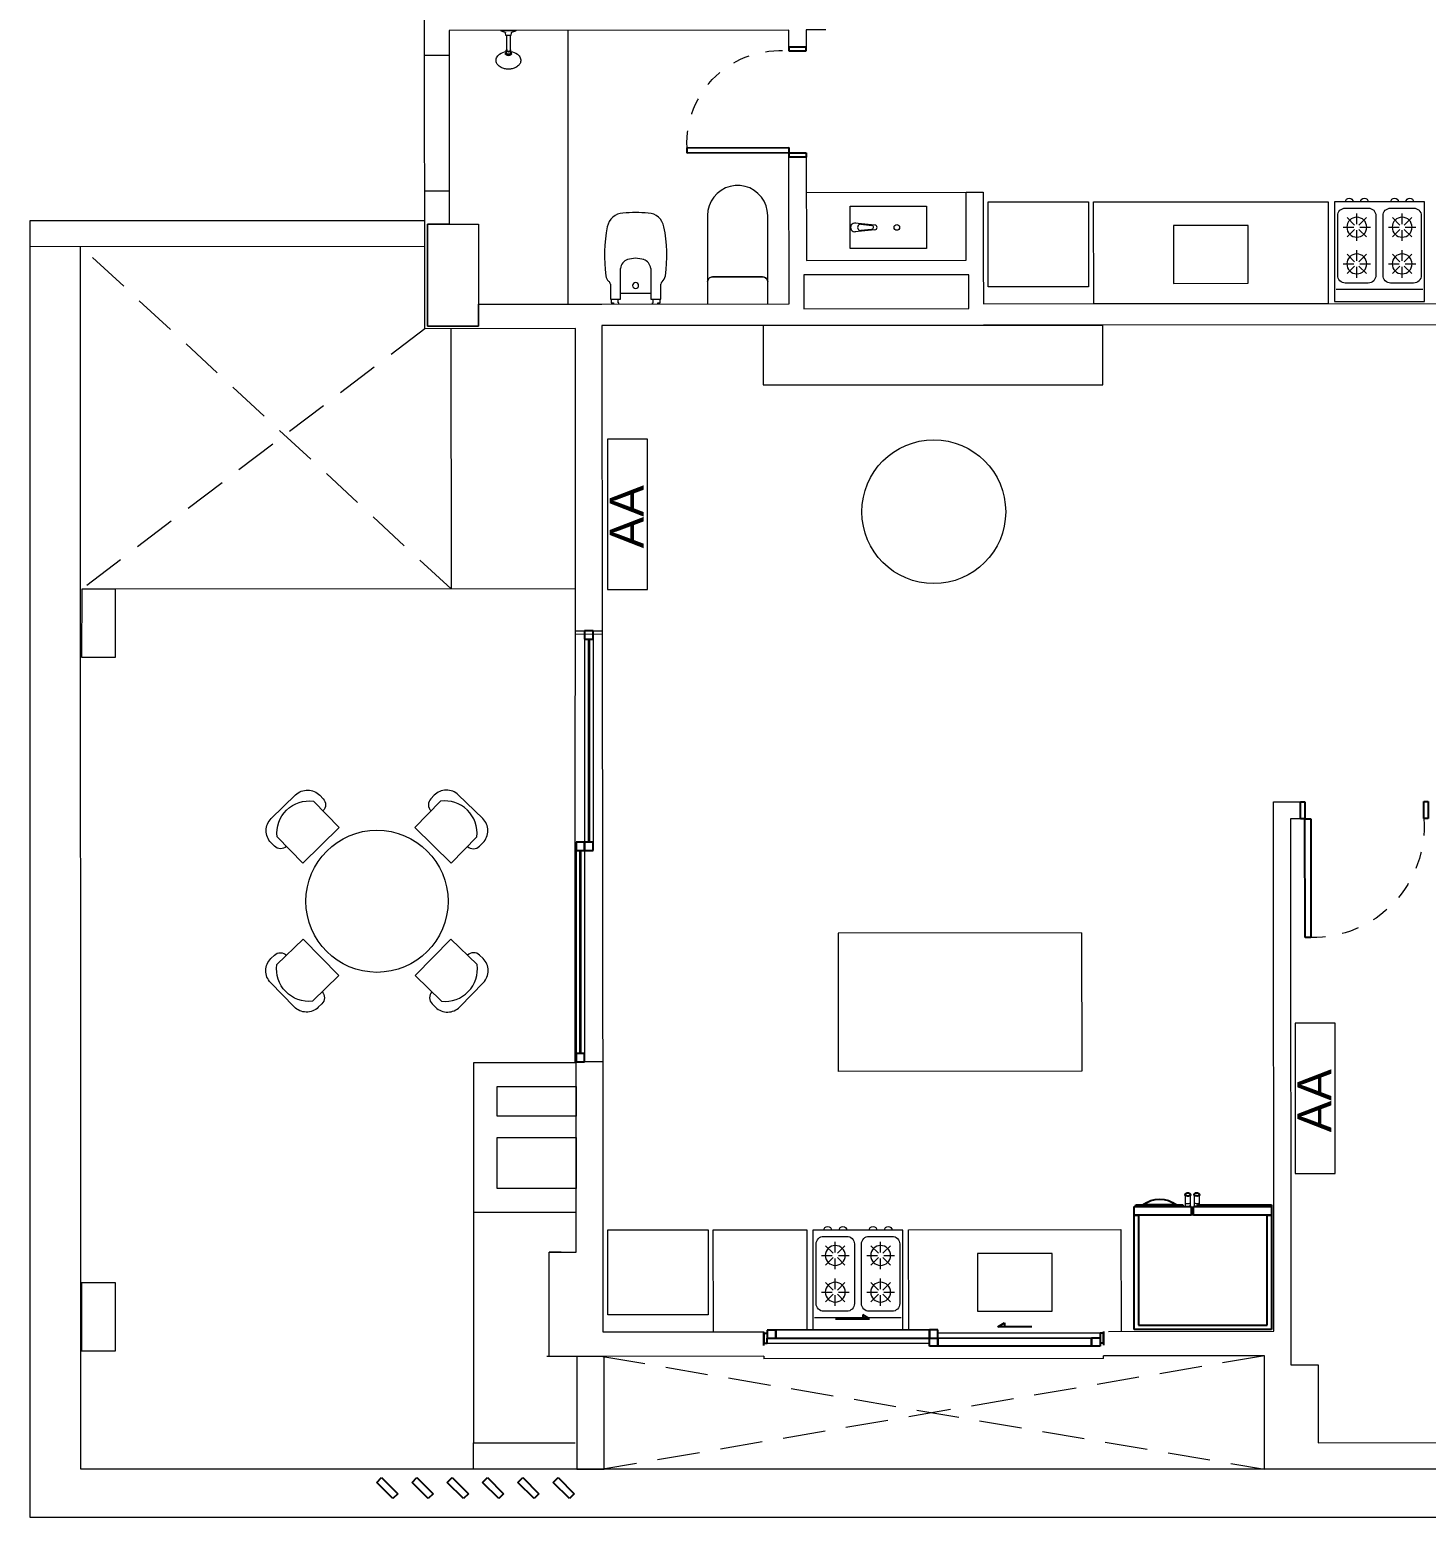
# Model space of a CAD drawing. Header units: millimetres. Extents: x 917 to 1168, y -421 to -23.
# Drawn here: x 1055.4 to 1063.62, y -266.08 to -257.32 of the extents above; entities that cross this region are included whole.
import ezdxf

# ---------------------------------------------------------------- set-up
doc = ezdxf.new("R2010")
doc.units = ezdxf.units.MM
doc.header["$LTSCALE"] = 0.1
for name, pattern in [('CONTINUA', [0]), ('HIDDEN', [0.375, 0.25, -0.125]), ('Trazo', [0.00635, 0.003175, -0.003175])]:
    doc.linetypes.add(name, pattern=pattern)
doc.layers.get('0').update_dxf_attribs({"lineweight": 5})
for name, color, linetype, lineweight in [('A-DETL-GENF', 7, 'Continuous', 5), ('A-DOOR', 7, 'Continuous', 5), ('A-GENM', 7, 'Continuous', 5), ('A-GLAZ', 7, 'Continuous', 5), ('A-GLAZ-CURT', 7, 'Continuous', 5), ('A-GLAZ-CWMG', 7, 'Continuous', 5), ('A-GLAZ-SILL', 7, 'Continuous', 5), ('Arq-Equipamiento', 250, 'Continuous', 5), ('Lavarropa', 7, 'HIDDEN', 5), ('MUEBLES', 250, 'Continuous', 5), ('P-SANR-FIXT', 7, 'Continuous', 5)]:
    doc.layers.add(name, color=color, linetype=linetype, lineweight=lineweight)
doc.layers.add('A-DOOR-HDLN', color=5, linetype='Trazo', lineweight=5, true_color=0x0000ff)
doc.styles.get("Standard").update_dxf_attribs({"font": 'arial.ttf'})

# ---------------------------------------------------------------- blocks, each defined once
blk = doc.blocks.new('Family6 - Puerta OBLAK - Baño-2882893-1-TORRE-ARQ-PB')
at = {"layer": 'A-DOOR', "color": 8, "lineweight": 25}
for p, q in [((-0.3, 0.05), (-0.325, 0.05)), ((-0.325, 0.05), (-0.325, -0.05)), ((-0.3, -0.05), (-0.3, 0.05)), ((0.325, 0.05), (0.3, 0.05)), ((0.3, 0.05), (0.3, -0.05)), ((0.325, -0.05), (0.325, 0.05)), ((-0.325, -0.05), (-0.3, -0.05)), ((-0.2685, -0.0508), (-0.3, -0.0508)), ((-0.3, -0.0508), (-0.3, -0.6507)), ((-0.2685, -0.6507), (-0.2685, -0.0508)), ((0.3, -0.05), (0.325, -0.05)), ((-0.3, -0.6507), (-0.2685, -0.6507))]:
    blk.add_line(p, q, dxfattribs=at)
at = {"layer": 'A-DOOR-HDLN', "color": 8}
blk.add_arc((-0.2437, -0.1049), 0.5464, 267.40168, 5.68796, dxfattribs=at)
blk = doc.blocks.new('Windows_Opening-Slide_UFME_Fenetre_Coulissante_2V - 1_20 x 2_00-2724253-1-TORRE-ARQ-PB')
at = {"layer": 'A-GLAZ', "color": 8, "lineweight": 25}
for p, q in [((-0.5775, 0.1), (-0.3775, 0.1)), ((-0.4175, 0.1231), (-0.4175, 0.1)), ((-0.3775, 0.1), (-0.4175, 0.1231)), ((0.5775, 0.148), (0.3775, 0.148)), ((-1, 0.072), (-1, -0.008)), ((-1, 0.063), (-0.98, 0.063)), ((-1, 0.005), (-1, 0.063)), ((-0.98, 0.005), (-1, 0.005)), ((-0.98, 0.063), (-0.98, 0.034)), ((-0.98, 0.034), (-0.98, -0.014)), ((-0.93, 0.034), (-0.98, 0.034)), ((-0.025, 0.034), (-0.93, 0.034)), ((-0.93, 0.034), (-0.93, -0.014)), ((-0.93, -0.014), (-0.93, 0.034)), ((-0.025, 0.082), (0.025, 0.082)), ((-0.025, 0.034), (-0.025, 0.082)), ((-0.025, -0.014), (-0.025, 0.034)), ((0.025, 0.034), (-0.025, 0.034)), ((-0.025, 0.034), (-0.025, -0.014)), ((0.025, 0.034), (-0.025, 0.034)), ((0.025, 0.034), (0.025, 0.082)), ((0.025, 0.082), (0.93, 0.082)), ((0.025, 0.082), (0.025, 0.034)), ((0.025, -0.014), (0.025, 0.034)), ((0.93, 0.034), (0.025, 0.034)), ((0.93, 0.082), (0.93, 0.034)), ((0.93, 0.082), (0.98, 0.082)), ((0.93, 0.034), (0.93, 0.082)), ((0.98, 0.034), (0.93, 0.034)), ((0.98, 0.082), (0.98, 0.034)), ((0.98, 0.063), (1, 0.063)), ((0.98, 0.005), (0.98, 0.034)), ((1, 0.005), (0.98, 0.005)), ((1, -0.008), (1, 0.072)), ((1, 0.063), (1, 0.005)), ((-0.98, -0.014), (-0.93, -0.014)), ((-0.93, -0.014), (-0.025, -0.014)), ((-0.025, -0.014), (0.025, -0.014))]:
    blk.add_line(p, q, dxfattribs=at)
at = {"layer": 'A-GLAZ', "lineweight": 25}
for p, q in [((0.3775, 0.148), (0.4175, 0.1711)), ((0.4175, 0.1711), (0.4175, 0.148))]:
    blk.add_line(p, q, dxfattribs=at)
at = {"layer": 'A-GLAZ', "color": 8}
for p, q in [((-0.98, 0.063), (-0.025, 0.063)), ((0.98, 0.005), (0.025, 0.005))]:
    blk.add_line(p, q, dxfattribs=at)
at = {"layer": 'A-GLAZ-SILL', "color": 8}
for p, q in [((-1, -0.088), (-1, -0.072)), ((1, -0.072), (1, -0.088)), ((-1, -0.088), (1, -0.088))]:
    blk.add_line(p, q, dxfattribs=at)
blk = doc.blocks.new('Family5 - Puerta OPBLAK - Dormitorio-2880729-1-TORRE-ARQ-PB')
at = {"layer": 'A-DOOR', "color": 8, "lineweight": 25}
for p, q in [((-0.35, 0.05), (-0.375, 0.05)), ((-0.375, 0.05), (-0.375, -0.05)), ((-0.35, -0.05), (-0.35, 0.05)), ((0.375, 0.05), (0.35, 0.05)), ((0.35, 0.05), (0.35, -0.05)), ((0.375, -0.05), (0.375, 0.05)), ((-0.375, -0.05), (-0.35, -0.05)), ((0.35, -0.05), (0.315, -0.05)), ((0.315, -0.05), (0.315, -0.75)), ((0.35, -0.75), (0.35, -0.05)), ((0.35, -0.05), (0.375, -0.05)), ((0.315, -0.75), (0.35, -0.75))]:
    blk.add_line(p, q, dxfattribs=at)
at = {"layer": 'A-DOOR-HDLN', "color": 8}
blk.add_arc((0.3017, -0.0967), 0.6534, 175.89838, 271.16402, dxfattribs=at)
blk = doc.blocks.new('Cocina 51cm')
at = {"layer": 'MUEBLES', "color": 8}
for p, q in [((-0.255, -0.036), (0, -0.036)), ((0, -0.036), (0.255, -0.036)), ((-0.1908, -0.1273), (-0.1462, -0.1718)), ((-0.1335, -0.1035), (-0.1335, -0.1666)), ((-0.0762, -0.1273), (-0.1207, -0.1718)), ((0.0762, -0.1273), (0.1207, -0.1718)), ((0.1335, -0.1035), (0.1335, -0.1666)), ((0.1908, -0.1273), (0.1462, -0.1718)), ((-0.2145, -0.1846), (-0.1515, -0.1846)), ((-0.1462, -0.1973), (-0.1908, -0.2419)), ((-0.1335, -0.2026), (-0.1335, -0.2656)), ((-0.1207, -0.1973), (-0.0762, -0.2419)), ((-0.1154, -0.1846), (-0.0524, -0.1846)), ((0.0524, -0.1846), (0.1154, -0.1846)), ((0.1207, -0.1973), (0.0762, -0.2419)), ((0.1335, -0.2026), (0.1335, -0.2656)), ((0.1462, -0.1973), (0.1908, -0.2419)), ((0.1515, -0.1846), (0.2145, -0.1846)), ((-0.1908, -0.3433), (-0.1462, -0.3879)), ((-0.1335, -0.3196), (-0.1335, -0.3826)), ((-0.0762, -0.3433), (-0.1207, -0.3879)), ((0.0762, -0.3433), (0.1207, -0.3879)), ((0.1335, -0.3196), (0.1335, -0.3826)), ((0.1908, -0.3433), (0.1462, -0.3879)), ((-0.2145, -0.4006), (-0.1515, -0.4006)), ((-0.1462, -0.4134), (-0.1908, -0.4579)), ((-0.1335, -0.4187), (-0.1335, -0.4817)), ((-0.1207, -0.4134), (-0.0762, -0.4579)), ((-0.1154, -0.4006), (-0.0524, -0.4006)), ((0.0524, -0.4006), (0.1154, -0.4006)), ((0.1207, -0.4134), (0.0762, -0.4579)), ((0.1335, -0.4187), (0.1335, -0.4817)), ((0.1462, -0.4134), (0.1908, -0.4579)), ((0.1515, -0.4006), (0.2145, -0.4006))]:
    blk.add_line(p, q, dxfattribs=at)
blk.add_lwpolyline([(-0.265, 0.036), (0.265, 0.036), (0.265, -0.5492), (-0.265, -0.5492)], close=True, dxfattribs=at)
for points in [[(-0.201, -0.5132), (-0.0659, -0.5132, 0.414214), (-0.0209, -0.4682), (-0.0209, -0.117, 0.414214), (-0.0659, -0.072), (-0.201, -0.072, 0.414214), (-0.246, -0.117), (-0.246, -0.4682, 0.414214)], [(0.0659, -0.5132), (0.201, -0.5132, 0.414214), (0.246, -0.4682), (0.246, -0.117, 0.414214), (0.201, -0.072), (0.0659, -0.072, 0.414214), (0.0209, -0.117), (0.0209, -0.4682, 0.414214)]]:
    blk.add_lwpolyline(points, format="xyb", close=True, dxfattribs=at)
for centre in [(-0.1335, -0.1846), (0.1335, -0.1846), (-0.1335, -0.4006), (0.1335, -0.4006)]:
    blk.add_circle(centre, 0.0585, dxfattribs=at)
for centre in [(-0.1782, -0.5492), (-0.0887, -0.5492), (0.0887, -0.5492), (0.1782, -0.5492)]:
    blk.add_arc(centre, 0.0225, 180, 0, dxfattribs=at)
blk = doc.blocks.new('GE_Profile_Stainless_Steel_256_cu_ft_Side-by-Side_Refrigerator_ENERGY_STAR_7908 - GE_Profile_Stainless_Steel_256_cu_ft_Side-by-Side_Refrigerator_ENERGY_STAR_7908-2745218-2-TORRE-ARQ- PB _-2_14_')
at = {"layer": 'A-GENM', "color": 8, "lineweight": 25}
for p, q in [((-0.404, 0.4445), (-0.404, -0.2302)), ((0.404, 0.4445), (-0.404, 0.4445)), ((0.404, -0.2302), (0.404, 0.4445)), ((-0.3786, -0.2302), (-0.3786, 0.4191)), ((-0.3786, 0.4191), (0.3786, 0.4191)), ((0.3786, 0.4191), (0.3786, -0.2302)), ((-0.067, -0.2302), (-0.404, -0.2302)), ((-0.404, -0.2302), (-0.404, -0.2805)), ((-0.404, -0.2302), (-0.3786, -0.2302)), ((-0.067, -0.2805), (-0.067, -0.2302)), ((0.404, -0.2302), (-0.0543, -0.2302)), ((-0.0543, -0.2302), (-0.0543, -0.2805)), ((0.3786, -0.2302), (0.404, -0.2302)), ((0.404, -0.2805), (0.404, -0.2302)), ((-0.404, -0.2805), (-0.067, -0.2805)), ((-0.1175, -0.2805), (-0.3937, -0.2805)), ((-0.3937, -0.2805), (-0.3937, -0.2912)), ((-0.3937, -0.2912), (-0.1175, -0.2912)), ((-0.1552, -0.29), (-0.3526, -0.29)), ((-0.1175, -0.2912), (-0.1175, -0.2805)), ((-0.0543, -0.2805), (0.404, -0.2805)), ((0.404, -0.2805), (-0.0316, -0.2805)), ((-0.0316, -0.2805), (-0.0316, -0.2912)), ((-0.0316, -0.2912), (0.404, -0.2912)), ((0.404, -0.2912), (0.404, -0.2805))]:
    blk.add_line(p, q, dxfattribs=at)
at = {"layer": 'A-GENM', "color": 8}
for p, q in [((-0.0543, -0.2302), (-0.067, -0.2302)), ((-0.103, -0.3007), (-0.103, -0.2833)), ((-0.103, -0.3381), (-0.103, -0.3007)), ((-0.103, -0.3451), (-0.103, -0.3381)), ((-0.0712, -0.284), (-0.0712, -0.3014)), ((-0.0712, -0.3014), (-0.0712, -0.3391)), ((-0.0712, -0.3391), (-0.0712, -0.3462)), ((-0.0508, -0.3023), (-0.0508, -0.2849)), ((-0.0508, -0.3399), (-0.0508, -0.3023)), ((-0.0508, -0.347), (-0.0508, -0.3399)), ((-0.0191, -0.2912), (-0.0191, -0.3015)), ((-0.0191, -0.3015), (-0.0191, -0.3389)), ((-0.0191, -0.3389), (-0.0191, -0.346))]:
    blk.add_line(p, q, dxfattribs=at)
at = {"layer": 'A-GENM', "color": 8, "flags": 128}
for points in [[(-0.103, -0.3381), (-0.103, -0.3378), (-0.103, -0.3373), (-0.103, -0.3365), (-0.103, -0.3354), (-0.103, -0.3341), (-0.103, -0.3325), (-0.103, -0.3307), (-0.103, -0.3286), (-0.103, -0.3262), (-0.103, -0.3236), (-0.103, -0.3208), (-0.103, -0.3177), (-0.103, -0.3143), (-0.103, -0.3108), (-0.103, -0.307), (-0.103, -0.303), (-0.103, -0.3007)], [(-0.0191, -0.3015), (-0.0191, -0.3056), (-0.0191, -0.3096), (-0.0191, -0.3132), (-0.0191, -0.3167), (-0.0191, -0.3199), (-0.0191, -0.3229), (-0.0191, -0.3257), (-0.0191, -0.3281), (-0.0191, -0.3304), (-0.0191, -0.3324), (-0.0191, -0.3341), (-0.0191, -0.3356), (-0.0191, -0.3368), (-0.0191, -0.3377), (-0.0191, -0.3384), (-0.0191, -0.3388), (-0.0191, -0.3389)]]:
    blk.add_lwpolyline(points, dxfattribs=at)
at = {"layer": 'A-GENM', "color": 8, "lineweight": 25, "flags": 128}
for points in [[(-0.0712, -0.3462), (-0.0772, -0.3431), (-0.0836, -0.3415), (-0.0903, -0.3413), (-0.0968, -0.3425), (-0.103, -0.3451)], [(-0.103, -0.3451), (-0.1024, -0.3492), (-0.1009, -0.3529), (-0.0985, -0.3562), (-0.0953, -0.3587), (-0.0916, -0.3604), (-0.0876, -0.361), (-0.0836, -0.3606), (-0.0797, -0.3592), (-0.0764, -0.3569), (-0.0738, -0.3538), (-0.072, -0.3501), (-0.0712, -0.3462)], [(-0.0191, -0.346), (-0.0252, -0.3433), (-0.0317, -0.3421), (-0.0384, -0.3423), (-0.0449, -0.344), (-0.0508, -0.347)], [(-0.0508, -0.347), (-0.05, -0.351), (-0.0483, -0.3546), (-0.0456, -0.3577), (-0.0423, -0.36), (-0.0385, -0.3614), (-0.0344, -0.3618), (-0.0304, -0.3612), (-0.0267, -0.3595), (-0.0235, -0.357), (-0.0211, -0.3538), (-0.0196, -0.35), (-0.0191, -0.346)]]:
    blk.add_lwpolyline(points, dxfattribs=at)
at = {"layer": 'A-GENM', "color": 8, "lineweight": 25}
blk.add_arc((-0.2539, -0.1634), 0.1605, 232.06769, 307.93231, dxfattribs=at)
at = {"layer": 'A-GENM', "color": 8}
for centre, start_param, end_param in [((-0.0879, -0.302), 0.990204, 2.086934), ((-0.0341, -0.3028), 1.493351, 2.151389)]:
    blk.add_ellipse(centre, major_axis=(0.0304, 0), ratio=0.707107, start_param=start_param, end_param=end_param, dxfattribs=at)
for points in [[(-0.103, -0.3007), (-0.0991, -0.299), (-0.0915, -0.2973), (-0.0802, -0.298), (-0.074, -0.3001), (-0.0712, -0.3014)], [(-0.0508, -0.3023), (-0.0471, -0.3005), (-0.0396, -0.2984), (-0.0283, -0.2986), (-0.022, -0.3003), (-0.0191, -0.3015)]]:
    blk.add_open_spline(points, degree=3, knots=[0, 0, 0, 0, 0.4, 0.7, 1, 1, 1, 1], dxfattribs=at)
blk = doc.blocks.new('Shower-Valve_Trim-KOHLER-Alteo-K-TS45106 - 2_5 GPM_ 2BZ-Oil-Rubed Nickel-V7-2-TORRE-ARQ- PB _-2_14_')
at = {"layer": 'P-SANR-FIXT', "color": 8}
for p, q in [((2.5169, -14.2613), (2.5063, -14.3045)), ((2.5274, -14.2181), (2.5169, -14.2613)), ((2.5304, -14.2201), (2.5274, -14.2181)), ((2.5491, -14.2543), (2.5352, -14.2486)), ((2.544, -14.2785), (2.5489, -14.2585)), ((2.5489, -14.2585), (2.5496, -14.2555)), ((2.6277, -14.2778), (2.5489, -14.2585)), ((2.5063, -14.3045), (2.5099, -14.304)), ((2.5273, -14.281), (2.5422, -14.2823)), ((2.5433, -14.2816), (2.544, -14.2785)), ((2.544, -14.2785), (2.6228, -14.2978)), ((2.6228, -14.2978), (2.6275, -14.299)), ((2.6273, -14.3012), (2.6353, -14.3032)), ((2.6277, -14.2778), (2.6324, -14.2789)), ((2.6412, -14.2788), (2.6333, -14.2768)), ((2.6353, -14.3032), (2.6403, -14.3044)), ((2.6412, -14.2788), (2.6463, -14.28))]:
    blk.add_line(p, q, dxfattribs=at)
for centre, radius, start, end in [((2.5286, -14.2227), 0.00317, 6.88973, 54.99277), ((2.3096, -14.2492), 0.2237, 0.86448, 6.88973), ((2.5364, -14.2458), 0.00308, 180.86448, 247.69643), ((2.5487, -14.2552), 0.000995, 346.24425, 67.69643), ((2.7256, -14.3114), 0.0905, 131.08312, 158.8669), ((2.6544, -14.2561), 0.0206, 267.76407, 286.1675), ((2.697, -14.2785), 0.0469, 98.13329, 131.08312), ((2.696, -14.2716), 0.0399, 63.16756, 98.13329), ((2.6956, -14.2724), 0.0408, 36.25317, 63.16756), ((2.6759, -14.2869), 0.0652, 13.90573, 36.25317), ((2.6548, -14.2921), 0.0869, 359.21375, 13.90573), ((2.5094, -14.3008), 0.00318, 277.49573, 325.59877), ((2.3275, -14.1762), 0.2237, 325.59877, 331.62402), ((2.527, -14.284), 0.00308, 84.79207, 151.62402), ((2.5423, -14.2813), 0.000995, 264.79207, 346.24425), ((2.629, -14.2944), 0.00706, 209.18005, 256.24425), ((2.6316, -14.2837), 0.00706, 76.24425, 123.30845), ((2.7252, -14.3132), 0.0905, 173.6216, 201.40538), ((2.6532, -14.2979), 0.0156, 203.24425, 228.68804), ((2.6423, -14.2962), 0.00848, 256.24425, 285.40268), ((2.6846, -14.3292), 0.0469, 201.40538, 234.35521), ((2.6414, -14.2929), 0.0119, 285.40268, 336.41209), ((2.6547, -14.2917), 0.0156, 103.80047, 129.24425), ((2.6364, -14.3294), 0.0206, 46.321, 64.72443), ((2.6442, -14.2882), 0.00848, 47.08582, 76.24425), ((2.6419, -14.2907), 0.0119, 356.07641, 47.08582), ((2.639, -14.2912), 0.0148, 333.96033, 346.24425), ((2.639, -14.2912), 0.0148, 346.24425, 358.52817), ((2.6697, -14.312), 0.0652, 296.23533, 318.58277), ((2.6535, -14.2977), 0.0869, 318.58277, 333.27475), ((2.642, -14.2919), 0.0998, 333.27475, 346.24425), ((2.642, -14.2919), 0.0998, 346.24425, 359.21375), ((2.6805, -14.3348), 0.0399, 234.35521, 269.32094), ((2.6805, -14.334), 0.0408, 269.32094, 296.23533)]:
    blk.add_arc(centre, radius, start, end, dxfattribs=at)
for centre, major_axis, start_param, end_param in [((2.6499, -14.2938), (0.0042, 0.0171), 4.712389, 6.53655), ((2.63, -14.289), (0.0025, 0.01), 3.141593, 4.712389), ((2.63, -14.289), (0.0025, 0.01), 4.712389, 6.283185), ((2.6499, -14.2938), (0.0042, 0.0171), 2.888228, 4.712389), ((2.6499, -14.2938), (0.00241, 0.00985), 3.041039, 4.712389), ((2.6499, -14.2938), (0.00241, 0.00985), 4.712389, 6.383739)]:
    blk.add_ellipse(centre, major_axis=major_axis, ratio=0.707107, start_param=start_param, end_param=end_param, dxfattribs=at)
for points in [[(2.6393, -14.2912), (2.6389, -14.2927), (2.6378, -14.2956), (2.6351, -14.2992), (2.632, -14.301), (2.6293, -14.3015), (2.628, -14.3014), (2.6273, -14.3012)], [(2.6393, -14.2912), (2.6397, -14.2897), (2.64, -14.2867), (2.6392, -14.2823), (2.6374, -14.2792), (2.6352, -14.2775), (2.634, -14.277), (2.6333, -14.2768)]]:
    blk.add_open_spline(points, degree=3, knots=[1.570796, 1.570796, 1.570796, 1.570796, 1.963495, 2.356194, 2.748894, 2.945243, 3.141593, 3.141593, 3.141593, 3.141593], dxfattribs=at)
blk = doc.blocks.new('Sanitary_Toilets_Ceramica-Catalano_Zero-70-One-Piece-Close-Coupled-Syphonic - Default-V1-2-TORRE-ARQ- PB _-2_14_')
at = {"layer": 'A-DETL-GENF', "color": 8}
for p, q in [((0.0444, 0.177), (0.0015, 0.177)), ((0.0887, 0.177), (0.0444, 0.177)), ((0.1331, 0.177), (0.0887, 0.177)), ((0.1331, 0.177), (0.1423, 0.1755)), ((0.524, 0.177), (0.1331, 0.177)), ((0.1423, 0.1755), (0.1331, 0.177)), ((0.1423, 0.1755), (0.1507, 0.1713)), ((0.1507, 0.1713), (0.1423, 0.1755)), ((0.5531, 0.1746), (0.524, 0.177)), ((0.1507, 0.1713), (0.1573, 0.1646)), ((0.1573, 0.1646), (0.1507, 0.1713)), ((0.1573, 0.1646), (0.1616, 0.1563)), ((0.1616, 0.1563), (0.1573, 0.1646)), ((0.1616, 0.1563), (0.1631, 0.147)), ((0.1631, 0.147), (0.1616, 0.1563)), ((0.1631, 0.147), (0.1631, -0.147)), ((0.1631, 0.098), (0.1631, 0.147)), ((0.1631, 0.049), (0.1631, 0.098)), ((0.5815, 0.1674), (0.5531, 0.1746)), ((0.6082, 0.1557), (0.5815, 0.1674)), ((0.6327, 0.1397), (0.6082, 0.1557)), ((0.6542, 0.1199), (0.6327, 0.1397)), ((0.6722, 0.0968), (0.6542, 0.1199)), ((0.6861, 0.0711), (0.6722, 0.0968)), ((0.1631, 0), (0.1631, 0.049)), ((0.6956, 0.0435), (0.6861, 0.0711)), ((0.7004, 0.0146), (0.6956, 0.0435)), ((0.7004, -0.0146), (0.7004, 0.0146)), ((0.1631, -0.049), (0.1631, 0)), ((0.1631, -0.098), (0.1631, -0.049)), ((0.6722, -0.0968), (0.6861, -0.0711)), ((0.6861, -0.0711), (0.6956, -0.0435)), ((0.6956, -0.0435), (0.7004, -0.0146)), ((0.1507, -0.1713), (0.1423, -0.1755)), ((0.1423, -0.1755), (0.1507, -0.1713)), ((0.1573, -0.1646), (0.1507, -0.1713)), ((0.1507, -0.1713), (0.1573, -0.1646)), ((0.1616, -0.1563), (0.1573, -0.1646)), ((0.1573, -0.1646), (0.1616, -0.1563)), ((0.1631, -0.147), (0.1616, -0.1563)), ((0.1616, -0.1563), (0.1631, -0.147)), ((0.1631, -0.147), (0.1631, -0.098)), ((0.524, -0.177), (0.5531, -0.1746)), ((0.5531, -0.1746), (0.5815, -0.1674)), ((0.5815, -0.1674), (0.6082, -0.1557)), ((0.6082, -0.1557), (0.6327, -0.1397)), ((0.6327, -0.1397), (0.6542, -0.1199)), ((0.6542, -0.1199), (0.6722, -0.0968)), ((0.0015, -0.177), (0.0444, -0.177)), ((0.0444, -0.177), (0.0887, -0.177)), ((0.0887, -0.177), (0.1331, -0.177)), ((0.1423, -0.1755), (0.1331, -0.177)), ((0.1331, -0.177), (0.1423, -0.1755)), ((0.1331, -0.177), (0.524, -0.177))]:
    blk.add_line(p, q, dxfattribs=at)
blk = doc.blocks.new('Vitreous china bidet _ Debba _ Roca _ 355994xx0 - White - Debba- Roca-2705266-2-TORRE-ARQ- PB _-2_14_')
at = {"layer": 'P-SANR-FIXT', "color": 8}
for p, q in [((0.0357, 0.0802), (0.0357, 0.2622)), ((0.2143, 0.2622), (0.2143, 0.0802)), ((-0.0236, 0.1689), (-0.0236, 0.0802)), ((0.0357, 0.1159), (0.2143, 0.1159)), ((0.2736, 0.0802), (0.2738, 0.1687)), ((-0.0236, 0.0802), (-0.0194, 0.0802)), ((-0.0194, 0.0802), (-0.0194, 0.0596)), ((-0.0194, 0.0802), (0.0221, 0.0802)), ((-0.0194, 0.0596), (-0.006, 0.0596)), ((-0.006, 0.0596), (-0.006, 0.0508)), ((0.0221, 0.0802), (0.0357, 0.0802)), ((0.0221, 0.0596), (0.0221, 0.0802)), ((0.026, 0.0596), (0.0221, 0.0596)), ((0.026, 0.0508), (0.026, 0.0596)), ((0.2143, 0.0802), (0.2279, 0.0802)), ((0.224, 0.0596), (0.2279, 0.0596)), ((0.224, 0.0508), (0.224, 0.0596)), ((0.2279, 0.0802), (0.2694, 0.0802)), ((0.2279, 0.0596), (0.2279, 0.0802)), ((0.256, 0.0508), (0.256, 0.0596)), ((0.256, 0.0596), (0.2694, 0.0596)), ((0.2694, 0.0596), (0.2694, 0.0802)), ((0.2694, 0.0802), (0.2736, 0.0802))]:
    blk.add_line(p, q, dxfattribs=at)
for centre, radius, start, end in [((0.0575, 0.4868), 0.1013, 93.86915, 168.75559), ((0.125, -0.5106), 1.1009, 86.13085, 93.86915), ((0.1925, 0.4868), 0.1013, 11.24441, 86.13085), ((0.8089, 0.3374), 0.8673, 168.75559, 187.87391), ((-0.5589, 0.3374), 0.8673, 352.12609, 11.24441), ((0.1, 0.2529), 0.0649, 110.16908, 171.83092), ((0.1293, 0.1353), 0.1859, 91.32885, 106.15101), ((0.1207, 0.1353), 0.1859, 73.84899, 88.67115), ((0.15, 0.2529), 0.0649, 8.16908, 69.83092), ((0.0086, 0.2267), 0.0594, 187.87391, 225.1331), ((-0.0411, 0.1689), 0.0175, 0, 63.70008), ((0.125, 0.1608), 0.0175, 0, 180), ((0.2904, 0.1686), 0.0167, 126.27151, 179.72849), ((0.2414, 0.2267), 0.0594, 311.25476, 352.12609), ((0.125, 0.1608), 0.0175, 180, 0)]:
    blk.add_arc(centre, radius, start, end, dxfattribs=at)
blk = doc.blocks.new('Bacha 45x25cm')
at = {"layer": 'MUEBLES', "color": 8}
for p, q in [((0.1116, 0.1456), (0.0994, 0.0278)), ((0.1062, 0.0625), (0.1134, 0.1271)), ((0.1367, 0.1258), (0.1438, 0.0625)), ((0.1384, 0.1456), (0.1506, 0.0278))]:
    blk.add_line(p, q, dxfattribs=at)
blk.add_lwpolyline([(0, 0.45), (0.25, 0.45), (0.25, 0), (0, 0)], close=True, dxfattribs=at)
blk.add_circle((0.125, 0.275), 0.0166, dxfattribs=at)
for centre, radius, start, end in [((0.125, 0.1456), 0.0134, 0, 180), ((0.125, 0.1258), 0.0117, 360, 173.64144), ((0.125, 0.0278), 0.0256, 168.17214, 11.82786), ((0.125, 0.0625), 0.0188, 167.28289, 12.84679)]:
    blk.add_arc(centre, radius, start, end, dxfattribs=at)
blk = doc.blocks.new('Panel de sistema - Acristalado-1102633-TORRE1-1 PISO')
at = {"layer": 'A-GLAZ-CURT', "lineweight": 18}
for p, q in [((0.5973, 0.005), (-0.5973, 0.005)), ((-0.5973, 0.005), (-0.5973, -0.005)), ((0.5973, -0.005), (0.5973, 0.005)), ((-0.5973, -0.005), (0.5973, -0.005))]:
    blk.add_line(p, q, dxfattribs=at)
blk = doc.blocks.new('Montante rectangular - 50x50-1102634-TORRE1-1 PISO')
at = {"layer": 'A-GLAZ-CWMG', "lineweight": 25}
for p, q in [((0, 0.025), (-0.05, 0.025)), ((-0.05, 0.025), (-0.05, -0.025)), ((0, -0.025), (0, 0.025)), ((-0.05, -0.025), (0, -0.025))]:
    blk.add_line(p, q, dxfattribs=at)
blk = doc.blocks.new('Montante rectangular - 50x50-1102635-TORRE1-1 PISO')
at = {"layer": 'A-GLAZ-CWMG', "lineweight": 25}
for p, q in [((-0.05, 0.025), (0, 0.025)), ((-0.05, -0.025), (-0.05, 0.025)), ((0, 0.025), (0, -0.025)), ((0, -0.025), (-0.05, -0.025))]:
    blk.add_line(p, q, dxfattribs=at)
blk = doc.blocks.new('Montante rectangular - 50x50-1088808-TORRE1-1 PISO')
at = {"layer": 'A-GLAZ-CWMG'}
for p, q in [((17.9027, 2.1642), (17.9027, 0.9696)), ((17.9527, 2.1642), (17.9527, 0.9696))]:
    blk.add_line(p, q, dxfattribs=at)
blk = doc.blocks.new('mesad')
at = {"layer": 'MUEBLES'}
for points in [[(-0.3235, 0.533), (-0.3235, 0.533, 0.414214), (-0.3245, 0.6037), (-0.3454, 0.6241, 0.414214), (-0.4868, 0.6222), (-0.6263, 0.4788, 0.414214), (-0.6244, 0.3374), (-0.6035, 0.3171, 0.414214), (-0.5328, 0.318), (-0.5328, 0.318)], [(0.3235, 0.533), (0.3235, 0.533, -0.414214), (0.3245, 0.6037), (0.3454, 0.6241, -0.414214), (0.4868, 0.6222), (0.6263, 0.4788, -0.414214), (0.6244, 0.3374), (0.6035, 0.3171, -0.414214), (0.5328, 0.318), (0.5328, 0.318)], [(-0.533, -0.3235), (-0.533, -0.3235, 0.414214), (-0.6037, -0.3245), (-0.6241, -0.3454, 0.414214), (-0.6222, -0.4868), (-0.4788, -0.6263, 0.414214), (-0.3374, -0.6244), (-0.3171, -0.6035, 0.414214), (-0.318, -0.5328), (-0.318, -0.5328)], [(0.533, -0.3235), (0.533, -0.3235, -0.414214), (0.6037, -0.3245), (0.6241, -0.3454, -0.414214), (0.6222, -0.4868), (0.4788, -0.6263, -0.414214), (0.3374, -0.6244), (0.3171, -0.6035, -0.414214), (0.318, -0.5328), (0.318, -0.5328)]]:
    blk.add_lwpolyline(points, format="xyb", dxfattribs=at)
for points in [[(-0.5893, 0.3731), (-0.4344, 0.2223), (-0.2251, 0.4372), (-0.3801, 0.5881, 0.490132)], [(0.5893, 0.3731), (0.4344, 0.2223), (0.2251, 0.4372), (0.3801, 0.5881, -0.490132)], [(-0.3731, -0.5893), (-0.2223, -0.4344), (-0.4372, -0.2251), (-0.5881, -0.3801, 0.490132)], [(0.3731, -0.5893), (0.2223, -0.4344), (0.4372, -0.2251), (0.5881, -0.3801, -0.490132)]]:
    blk.add_lwpolyline(points, format="xyb", close=True, dxfattribs=at)
at = {"layer": 'MUEBLES', "ltscale": 1e-05}
blk.add_circle((0, 0), 0.4185, dxfattribs=at)
blk = doc.blocks.new('Montante rectangular - 4x15 a 45_-1095820-TORRE1-1 PISO')
at = {"layer": 'A-GLAZ-CWMG', "lineweight": 25}
for p, q in [((-0.0619, 0.0336), (-0.0336, 0.0619)), ((0.0336, -0.0619), (-0.0619, 0.0336)), ((-0.0336, 0.0619), (0.0619, -0.0336)), ((0.0619, -0.0336), (0.0336, -0.0619))]:
    blk.add_line(p, q, dxfattribs=at)
blk = doc.blocks.new('T1-2 A 4P-2020')
at = {"color": 8, "lineweight": 5}
for p, q in [((4090.5396, 1308.9634), (4090.5337, 1314.8459)), ((4092.6819, 1310.722), (4090.6819, 1310.72)), ((4090.6819, 1310.72), (4090.683, 1309.5785)), ((4091.3815, 1310.72), (4091.3815, 1309.1075)), ((4092.682, 1310.6235), (4092.6819, 1310.722)), ((4092.9001, 1310.7238), (4092.7834, 1310.7236)), ((4092.7834, 1310.7236), (4092.7835, 1310.6236)), ((4092.6827, 1310.6235), (4092.682, 1310.6235)), ((4092.7835, 1310.6236), (4092.7827, 1310.6236)), ((4090.682, 1310.573), (4090.538, 1310.5728)), ((4092.6826, 1309.9985), (4092.6826, 1309.9735)), ((4092.6835, 1309.1095), (4092.6826, 1309.9735)), ((4092.6826, 1309.9735), (4092.6834, 1309.9735)), ((4092.7834, 1309.9736), (4092.7841, 1309.9736)), ((4092.7841, 1309.9736), (4092.7847, 1309.3656)), ((4090.682, 1309.773), (4090.538, 1309.7728)), ((4092.7843, 1309.7656), (4093.726, 1309.7666)), ((4093.726, 1309.7666), (4093.826, 1309.7667)), ((4093.7264, 1309.3666), (4093.726, 1309.7666)), ((4093.826, 1309.7667), (4093.8264, 1309.3667)), ((4094.4761, 1309.7098), (4095.8559, 1309.7112)), ((4094.4767, 1309.1098), (4094.4761, 1309.7098)), ((4095.8559, 1309.7112), (4095.8565, 1309.1112)), ((4090.554, 1309.5784), (4090.854, 1309.5787)), ((4090.683, 1309.5785), (4090.554, 1309.5784)), ((4090.554, 1309.5784), (4090.5546, 1308.9784)), ((4090.5546, 1308.9784), (4090.554, 1309.5784)), ((4090.854, 1309.5787), (4090.8546, 1308.9787)), ((4095.3861, 1309.5707), (4094.9461, 1309.5703)), ((4094.9461, 1309.5703), (4094.9465, 1309.2303)), ((4095.3865, 1309.2307), (4095.3861, 1309.5707)), ((4092.7847, 1309.3656), (4093.7264, 1309.3666)), ((4093.8264, 1309.3667), (4093.8267, 1309.1092)), ((4093.7415, 1309.2816), (4092.7698, 1309.2806)), ((4092.7698, 1309.2806), (4092.77, 1309.0806)), ((4093.7417, 1309.0816), (4093.7415, 1309.2816)), ((4094.9465, 1309.2303), (4095.3865, 1309.2307)), ((4090.8545, 1309.1077), (4091.5808, 1309.1084)), ((4090.8546, 1308.9787), (4090.8545, 1309.1077)), ((4091.5808, 1309.1084), (4092.6835, 1309.1095)), ((4092.77, 1309.0806), (4093.7417, 1309.0816)), ((4093.8267, 1309.1092), (4097.3823, 1309.1127)), ((4095.8565, 1309.1112), (4094.4767, 1309.1098)), ((4091.425, 1308.9643), (4090.5396, 1308.9634)), ((4090.8546, 1308.9787), (4090.5546, 1308.9784)), ((4090.5546, 1308.9784), (4090.8546, 1308.9787)), ((4091.4243, 1304.6412), (4091.425, 1308.9643)), ((4092.7701, 1308.9831), (4091.5809, 1308.9819)), ((4091.5809, 1308.9819), (4091.5827, 1307.1644)), ((4093.8268, 1308.9842), (4092.7701, 1308.9831)), ((4097.3824, 1308.9877), (4093.8268, 1308.9842)), ((4091.5827, 1307.1637), (4091.425, 1307.1643)), ((4091.5827, 1307.1637), (4091.5859, 1303.9873)), ((4095.5345, 1306.1782), (4095.6945, 1306.1784)), ((4095.5376, 1303.0602), (4095.5345, 1306.1782)), ((4095.6946, 1306.0784), (4095.6346, 1306.0783)), ((4095.6346, 1306.0783), (4095.6378, 1302.8628)), ((4094.4053, 1305.4065), (4092.9712, 1305.4036)), ((4092.9712, 1305.4036), (4092.9728, 1304.5897)), ((4094.4053, 1305.4065), (4094.4069, 1304.5926)), ((4091.4304, 1303.5271), (4091.4299, 1304.646)), ((4094.407, 1304.5926), (4092.9729, 1304.5897)), ((4091.5859, 1303.9873), (4091.5869, 1303.0563)), ((4092.237, 1303.6569), (4092.787, 1303.6575)), ((4092.2376, 1303.0569), (4092.237, 1303.6569)), ((4092.787, 1303.6575), (4092.7876, 1303.0675)), ((4093.387, 1303.6581), (4094.637, 1303.6593)), ((4093.3876, 1303.0681), (4093.387, 1303.6581)), ((4094.637, 1303.6593), (4094.6376, 1303.0593)), ((4091.3408, 1303.5271), (4091.2708, 1303.5269)), ((4091.2708, 1303.527), (4091.4304, 1303.5271)), ((4091.2714, 1302.912), (4091.2708, 1303.527)), ((4094.2322, 1303.5189), (4093.7922, 1303.5185)), ((4093.7922, 1303.5185), (4093.7925, 1303.1785)), ((4094.2325, 1303.1789), (4094.2322, 1303.5189)), ((4093.7925, 1303.1785), (4094.2325, 1303.1789)), ((4091.5869, 1303.0563), (4092.5342, 1303.0572)), ((4094.5642, 1303.0593), (4095.5376, 1303.0602)), ((4091.446, 1302.9121), (4091.2571, 1302.912)), ((4092.5344, 1302.9132), (4091.446, 1302.9121)), ((4095.4818, 1302.9162), (4094.5344, 1302.9152)), ((4095.4824, 1302.2477), (4095.4818, 1302.9162)), ((4095.6378, 1302.8628), (4095.7968, 1302.863)), ((4095.7968, 1302.863), (4095.7973, 1302.404)), ((4095.7973, 1302.404), (4096.6049, 1302.4048)), ((4096.635, 1302.2488), (4095.4824, 1302.2477))]:
    blk.add_line(p, q, dxfattribs=at)
at = {"color": 8}
for p, q in [((4088.5132, 1302.2477), (4088.5121, 1309.4481)), ((4090.6919, 1308.9641), (4090.6934, 1307.4311)), ((4091.4265, 1307.4318), (4088.7132, 1307.4292)), ((4091.4295, 1307.1853), (4091.5848, 1307.1853)), ((4091.5853, 1304.646), (4091.4295, 1304.646)), ((4090.8244, 1303.7613), (4090.8244, 1302.4027)), ((4095.4824, 1302.2477), (4088.5132, 1302.2477))]:
    blk.add_line(p, q, dxfattribs=at)
at = {"color": 8, "linetype": 'HIDDEN', "lineweight": 5, "ltscale": 10}
for p, q in [((4090.6934, 1307.4311), (4088.5121, 1309.4481)), ((4090.5396, 1308.9634), (4088.5188, 1307.4292)), ((4095.4818, 1302.9162), (4091.587, 1302.2477)), ((4091.587, 1302.9119), (4095.4824, 1302.2477))]:
    blk.add_line(p, q, dxfattribs=at)
at = {"color": 8}
for points in [[(4090.539, 1309.5978), (4088.2132, 1309.5978), (4088.2132, 1309.4478), (4090.5391, 1309.4501)], [(4088.2132, 1309.4478), (4088.2132, 1301.9653), (4099.4376, 1301.9653)], [(4088.7187, 1307.0292), (4088.7188, 1307.4292), (4088.5188, 1307.4292), (4088.5187, 1307.0292), (4088.7187, 1307.0292)], [(4091.43, 1304.6413), (4090.8244, 1304.6413), (4090.8244, 1303.7613), (4091.4303, 1303.7613)], [(4088.7181, 1302.946), (4088.7182, 1303.346), (4088.5182, 1303.346), (4088.5181, 1302.946), (4088.7181, 1302.946)], [(4090.8244, 1302.2477), (4090.8244, 1302.4027), (4091.4244, 1302.4027)]]:
    blk.add_lwpolyline(points, dxfattribs=at)
at = {"color": 8, "lineweight": 5}
blk.add_lwpolyline([(4094.5307, 1308.9829), (4092.5307, 1308.9829), (4092.5307, 1308.6329), (4094.5307, 1308.6329), (4094.5307, 1308.9829)], dxfattribs=at)
at = {"color": 8}
for points in [[(4090.9644, 1304.5013), (4091.4301, 1304.5013), (4091.4301, 1304.3263), (4090.9644, 1304.3263)], [(4090.9644, 1304.2013), (4091.4303, 1304.2013), (4091.4303, 1303.9013), (4090.9644, 1303.9013)], [(4091.5941, 1302.9119), (4091.4341, 1302.9119), (4091.4341, 1302.2477), (4091.5941, 1302.2477)]]:
    blk.add_lwpolyline(points, close=True, dxfattribs=at)
at = {"color": 8, "lineweight": 5}
blk.add_circle((4093.535, 1307.8859), 0.4233, dxfattribs=at)
at = {"layer": 'Lavarropa', "color": 8, "linetype": 'CONTINUA', "lineweight": 13}
for points in [[(4093.8558, 1309.7098), (4094.4458, 1309.7098), (4094.4458, 1309.2098), (4093.8558, 1309.2098)], [(4091.6167, 1303.6569), (4092.2067, 1303.6569), (4092.2067, 1303.1569), (4091.6167, 1303.1569)]]:
    blk.add_lwpolyline(points, close=True, dxfattribs=at)
at = {"color": 8, "lineweight": 5}
for name, p, xscale, rotation in [('Shower-Valve_Trim-KOHLER-Alteo-K-TS45106 - 2_5 GPM_ 2BZ-Oil-Rubed Nickel-V7-2-TORRE-ARQ- PB _-2_14_', (4077.7773, 1316.5558), -1, 76.24425034768265), ('Family6 - Puerta OBLAK - Baño-2882893-1-TORRE-ARQ-PB', (4092.733, 1310.2986), -0.9999999999999913, 270.057295711756), ('Cocina 51cm', (4096.1586, 1309.1605), -1, 180), ('Family5 - Puerta OPBLAK - Dormitorio-2880729-1-TORRE-ARQ-PB', (4096.0695, 1306.1288), -1, 0.05729571961197167), ('GE_Profile_Stainless_Steel_256_cu_ft_Side-by-Side_Refrigerator_ENERGY_STAR_7908 - GE_Profile_Stainless_Steel_256_cu_ft_Side-by-Side_Refrigerator_ENERGY_STAR_7908-2745218-2-TORRE-ARQ- PB _-2_14_', (4095.1181, 1303.5146), -1, 180), ('Cocina 51cm', (4093.0885, 1303.1061), -1, 180), ('Windows_Opening-Slide_UFME_Fenetre_Coulissante_2V - 1_20 x 2_00-2724253-1-TORRE-ARQ-PB', (4093.5343, 1302.9862), -1, 0.05729571961181179)]:
    blk.add_blockref(name, p, dxfattribs=dict(at, xscale=xscale, rotation=rotation))
for name, p, rotation in [('Sanitary_Toilets_Ceramica-Catalano_Zero-70-One-Piece-Close-Coupled-Syphonic - Default-V1-2-TORRE-ARQ- PB _-2_14_', (4092.3802, 1309.106), 89.99999995422553), ('Bacha 45x25cm', (4093.0425, 1309.685), 269.9999997179184), ('mesad', (4090.2572, 1305.5922), 180)]:
    blk.add_blockref(name, p, dxfattribs=dict(at, rotation=rotation))
blk.add_blockref('Vitreous china bidet _ Debba _ Roca _ 355994xx0 - White - Debba- Roca-2705266-2-TORRE-ARQ- PB _-2_14_', (4091.6547, 1309.0568), dxfattribs=at)
at = {"color": 8, "extrusion": (0, 0, -1), "rotation": 90}
for p in [(-4091.5045, 1307.1853), (-4091.4545, 1305.9407)]:
    blk.add_blockref('Montante rectangular - 50x50-1102635-TORRE1-1 PISO', p, dxfattribs=at)
at = {"color": 8}
for p in [(4073.5768, 1304.9711), (4073.5268, 1303.7264)]:
    blk.add_blockref('Montante rectangular - 50x50-1088808-TORRE1-1 PISO', p, dxfattribs=at)
for name, p, rotation in [('Panel de sistema - Acristalado-1102633-TORRE1-1 PISO', (4091.5045, 1306.538), 90), ('Panel de sistema - Acristalado-1102633-TORRE1-1 PISO', (4091.4545, 1305.2934), 90), ('Montante rectangular - 50x50-1102634-TORRE1-1 PISO', (4091.5045, 1305.8907), 270), ('Montante rectangular - 50x50-1102634-TORRE1-1 PISO', (4091.4545, 1304.646), 270)]:
    blk.add_blockref(name, p, dxfattribs=dict(at, rotation=rotation))
at = {"color": 8, "extrusion": (0, 0, -1), "xscale": -1, "rotation": 180}
for p in [(-4090.3176, 1302.137), (-4090.5253, 1302.137), (-4090.7331, 1302.137), (-4090.9409, 1302.137), (-4091.1487, 1302.137), (-4091.3564, 1302.137)]:
    blk.add_blockref('Montante rectangular - 4x15 a 45_-1095820-TORRE1-1 PISO', p, dxfattribs=at)

msp = doc.modelspace()

# ---------------------------------------------------------------- linework, layer by layer
at = {"layer": 'Arq-Equipamiento', "color": 8, "linetype": 'CONTINUA', "lineweight": 13}
for points in [[(1059.0398, -259.7306), (1058.8034, -259.7306), (1058.8034, -260.6155), (1059.0398, -260.6155)], [(1063.0879, -263.169), (1062.8515, -263.169), (1062.8515, -264.0539), (1063.0879, -264.0539)]]:
    msp.add_lwpolyline(points, close=True, dxfattribs=at)

# ---------------------------------------------------------------- block references
at = {"color": 2}
msp.add_blockref('T1-2 A 4P-2020', (-3032.8104, -1568.0431), dxfattribs=at)

# ---------------------------------------------------------------- texts
at = {"color": 8, "char_height": 0.2, "attachment_point": 1, "rotation": 90}
for insert in [(1058.8173, -260.3731), (1062.8654, -263.8115)]:
    msp.add_mtext_dynamic_manual_height_columns('AA', width=1, gutter_width=12.5, heights=[0], dxfattribs=dict(at, insert=insert))

doc.saveas('drawing.dxf')
